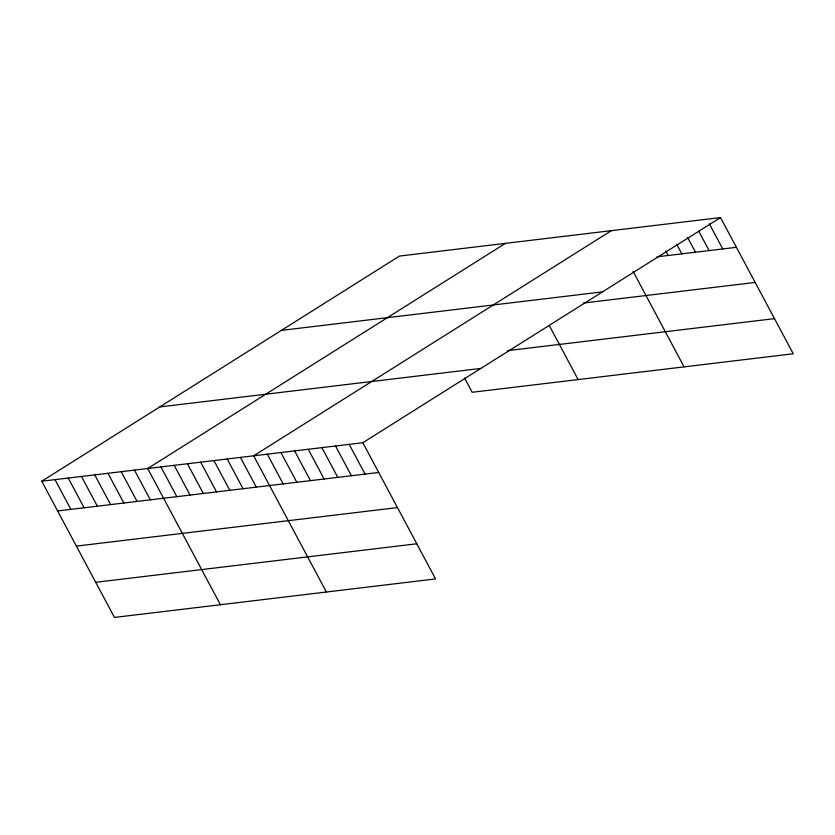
<?xml version="1.0" encoding="UTF-8"?>
<svg xmlns="http://www.w3.org/2000/svg" width="835" height="835" viewBox="0 0 835 835"><rect width="100%" height="100%" fill="white"/><g stroke="black" fill="none" stroke-linecap="round" stroke-linejoin="round"><path stroke-width="1.25" d="M41.75 481.231L362.828 442.717L435.557 578.926L114.478 617.43L41.75 481.231L399.443 256.074L720.522 217.57L793.25 353.769L472.172 392.283L464.552 378.005M505.405 243.371L147.701 468.518L220.43 604.728M611.356 230.658L253.663 455.816L326.391 592.015M362.828 442.717L720.522 217.57M657.009 256.825L736.397 247.306M281.405 330.378L602.484 291.874M583.383 303.042L755.164 282.439M507.596 350.648L774.494 318.636M159.788 406.927L480.866 368.423M57.625 510.957L378.704 472.453M76.382 546.1L397.46 507.586M95.712 582.298L416.79 543.783M709.322 223.78L722.755 248.934M698.728 231.138L709.113 250.573M687.529 237.349L695.461 252.212M676.934 244.697L681.819 253.85M665.725 250.907L668.167 255.489M633.097 271.375L684.084 366.868M549.701 326.339L578.123 379.57M349.187 444.356L365.062 474.092M335.534 445.994L351.41 475.731M321.892 447.633L337.768 477.359M308.24 449.272L324.116 478.998M294.598 450.9L310.474 480.636M280.957 452.539L296.832 482.275M267.304 454.177L283.18 483.914M240.417 457.403L256.293 487.139M227.172 458.989L243.048 488.726M213.927 460.576L229.802 490.312M200.682 462.173L216.557 491.898M187.437 463.759L203.312 493.485M174.191 465.345L190.067 495.082M160.946 466.932L176.822 496.668M134.466 470.115L150.342 499.841M121.221 471.702L137.097 501.428M107.976 473.288L123.851 503.014M94.731 474.875L110.606 504.611M81.486 476.461L97.361 506.198M68.24 478.048L84.116 507.784M54.995 479.645L70.871 509.371"/></g></svg>
